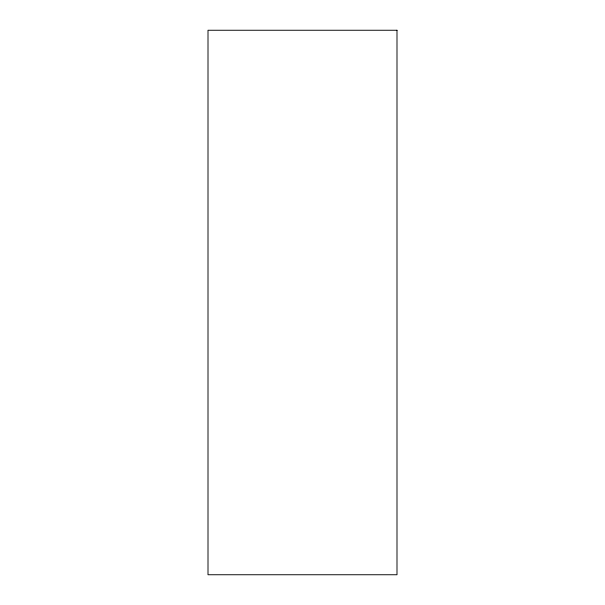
<?xml version="1.0" encoding="UTF-8"?>
<svg xmlns="http://www.w3.org/2000/svg" width="605" height="605" viewBox="0 0 605 605"><rect width="100%" height="100%" fill="white"/><g stroke="black" fill="none" stroke-linecap="round" stroke-linejoin="round"><path stroke-width="0.91" d="M396.993 30.25L208.007 30.25L208.007 574.75L396.993 574.75L396.993 30.25"/></g></svg>
